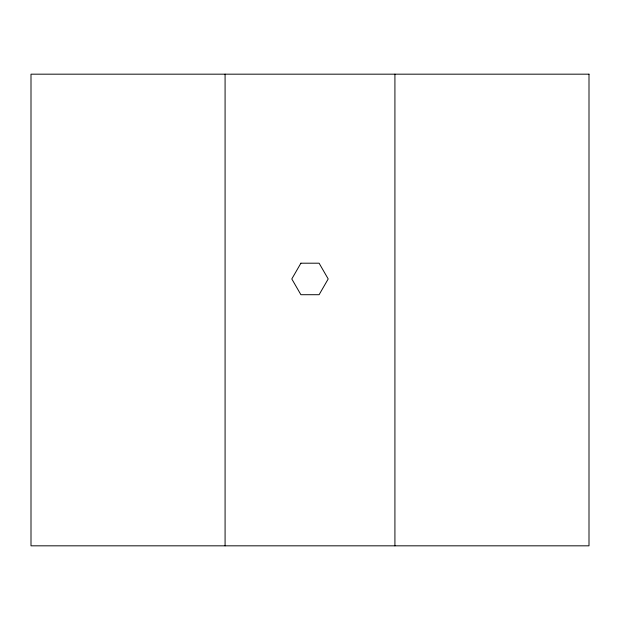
<?xml version="1.0" encoding="UTF-8"?>
<svg xmlns="http://www.w3.org/2000/svg" width="620" height="620" viewBox="0 0 620 620"><rect width="100%" height="100%" fill="white"/><g stroke="black" fill="none" stroke-linecap="round" stroke-linejoin="round"><path stroke-width="0.93" d="M394.917 74.175L394.917 545.825M225.083 74.175L225.083 545.825M300.901 263.198L291.803 278.954L300.901 294.709L319.099 294.709L328.197 278.954L319.099 263.198L300.901 263.198M589 74.175L31 74.175L31 545.825L589 545.825L589 74.175"/></g></svg>
